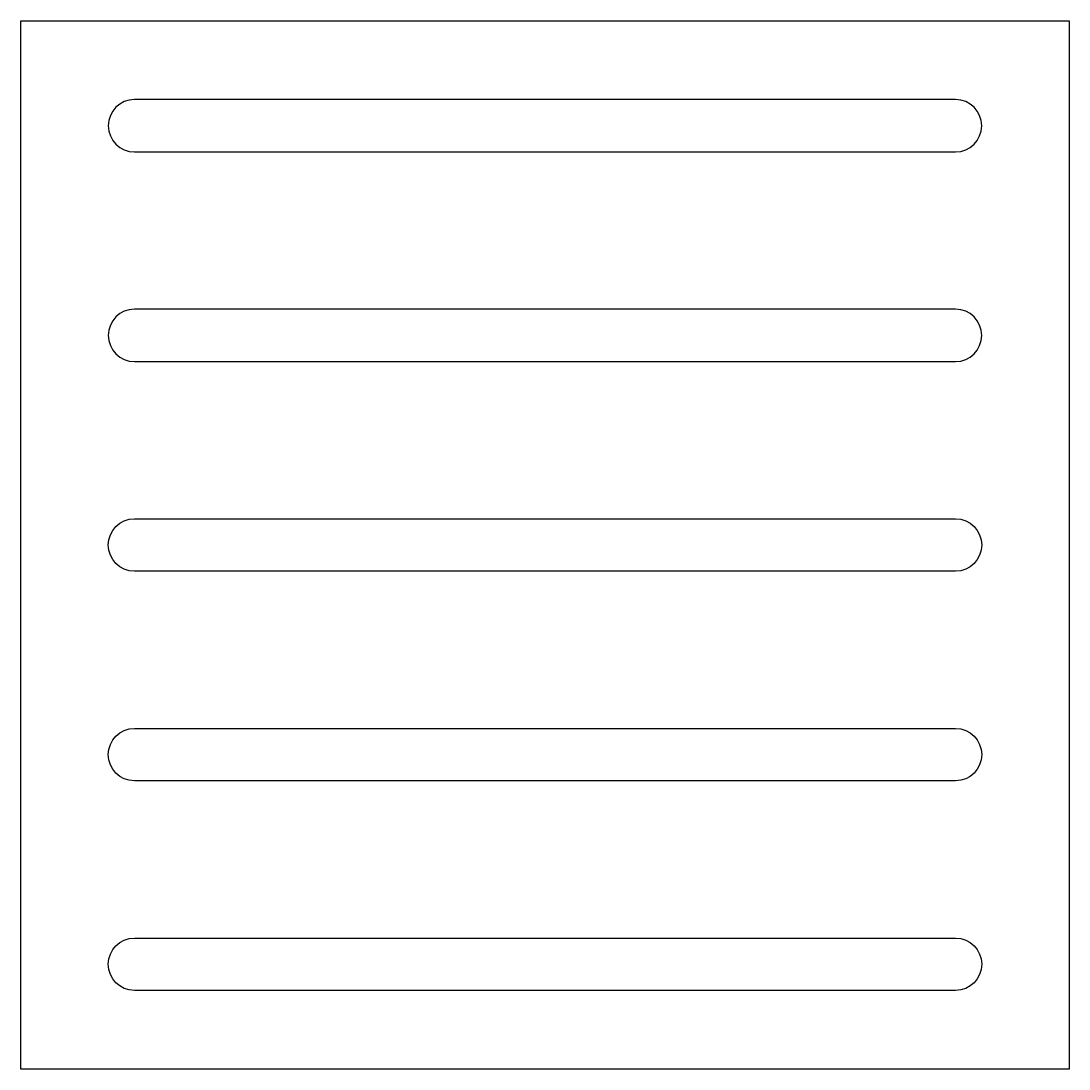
# Model space of a CAD drawing. Header units: metres. Extents: x 0 to 0.3, y 0 to 0.3.
import ezdxf

# ---------------------------------------------------------------- set-up
doc = ezdxf.new("R2010")
doc.units = ezdxf.units.M
doc.header["$MEASUREMENT"] = 0

msp = doc.modelspace()

# ---------------------------------------------------------------- linework, layer by layer
at = {"flags": 128}
msp.add_lwpolyline([(0, 0.3), (0.3, 0.3), (0.3, 0), (0, 0)], close=True, dxfattribs=at)
for points in [[(0.2675, 0.2775), (0.0325, 0.2775, 1), (0.0325, 0.2625), (0.2675, 0.2625, 1)], [(0.2675, 0.2175), (0.0325, 0.2175, 1), (0.0325, 0.2025), (0.2675, 0.2025, 1)], [(0.0325, 0.1575), (0.2675, 0.1575, -1), (0.2675, 0.1425), (0.0325, 0.1425, -1)], [(0.0325, 0.0975), (0.2675, 0.0975, -1), (0.2675, 0.0825), (0.0325, 0.0825, -1)], [(0.0325, 0.0375), (0.2675, 0.0375, -1), (0.2675, 0.0225), (0.0325, 0.0225, -1)]]:
    msp.add_lwpolyline(points, format="xyb", close=True, dxfattribs=at)

doc.saveas('drawing.dxf')
